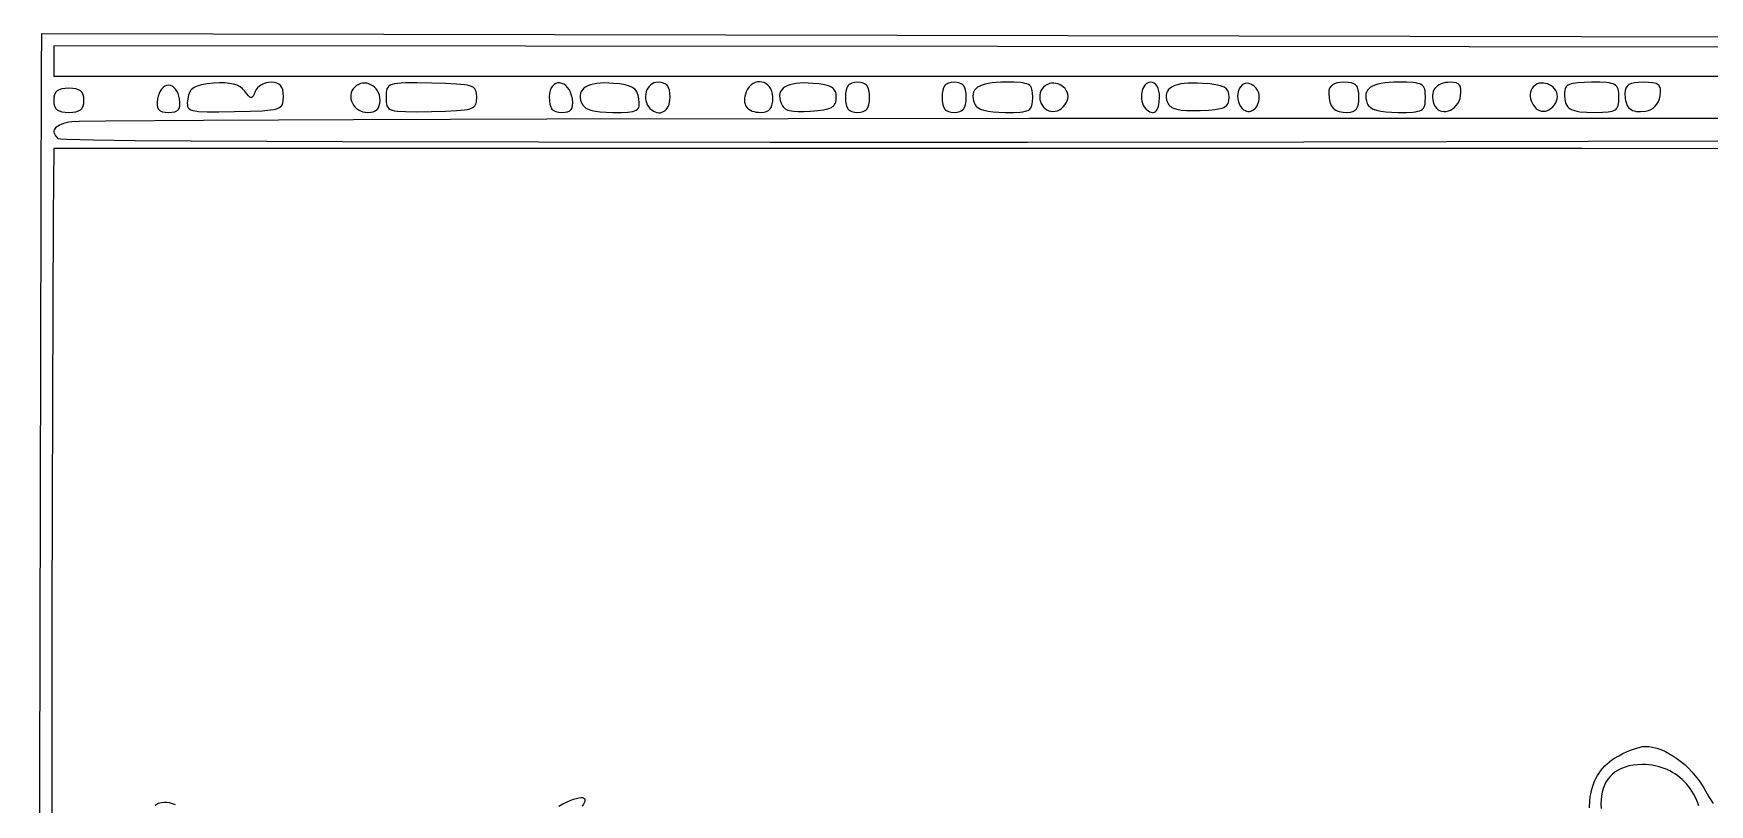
# Model space of a CAD drawing. Header units: millimetres. Extents: x -4.58 to 1.11, y 0.34 to 8.32.
# Drawn here: x -4.582 to -1.5, y 6.904 to 8.323 of the extents above; entities that cross this region are included whole.
import ezdxf

# ---------------------------------------------------------------- set-up
doc = ezdxf.new("R2010")
doc.units = ezdxf.units.MM

msp = doc.modelspace()

# ---------------------------------------------------------------- linework, layer by layer
at = {"flags": 128}
for points in [[(-4.581667, 1.453139), (-4.574238, 5.087635), (-4.569544, 7.208322), (-4.566944, 8.258736), (-4.566667, 8.323028), (-1.736111, 8.317444), (0.26479, 8.31338), (1.100639, 8.311472), (1.101006, 8.311191), (1.101364, 8.310339), (1.102049, 8.3066), (1.102698, 8.299617), (1.103312, 8.288752), (1.104442, 8.252815), (1.105453, 8.193675), (1.106362, 8.106221), (1.107184, 7.985338), (1.108623, 7.622835), (1.109893, 7.065263), (1.111113, 6.271716), (1.113889, 3.813083)], [(-0.91418, 8.297656), (-1.941667, 8.298639), (-4.544444, 8.300083), (-4.544444, 8.272278), (-4.544444, 8.244472), (-1.727778, 8.2445), (-0.816213, 8.244574)], [(-4.122222, 8.207236), (-4.122524, 8.213761), (-4.12346, 8.219253), (-4.125071, 8.223764), (-4.127403, 8.227342), (-4.130497, 8.230038), (-4.134398, 8.231902), (-4.139148, 8.232984), (-4.144792, 8.233333), (-4.149459, 8.232986), (-4.154071, 8.231992), (-4.158506, 8.230419), (-4.162648, 8.228339), (-4.166375, 8.22582), (-4.169571, 8.222933), (-4.172115, 8.219747), (-4.173889, 8.216333), (-4.175914, 8.211398), (-4.177757, 8.207889), (-4.179567, 8.205813), (-4.180508, 8.205314), (-4.181497, 8.205175), (-4.182553, 8.205399), (-4.183695, 8.205984), (-4.186315, 8.208245), (-4.189505, 8.211966), (-4.193417, 8.217153), (-4.197216, 8.221431), (-4.201843, 8.224963), (-4.207359, 8.227764), (-4.213826, 8.229851), (-4.221307, 8.231238), (-4.229862, 8.231942), (-4.239554, 8.231978), (-4.250444, 8.231361), (-4.262661, 8.230127), (-4.27259, 8.228522), (-4.280479, 8.226397), (-4.283736, 8.225094), (-4.286576, 8.223604), (-4.28903, 8.22191), (-4.291129, 8.219993), (-4.292904, 8.217835), (-4.294386, 8.215416), (-4.295605, 8.212718), (-4.296593, 8.209722), (-4.298, 8.202764), (-4.298859, 8.19472), (-4.298792, 8.19145), (-4.29824, 8.18864), (-4.297089, 8.186258), (-4.295222, 8.184275), (-4.292525, 8.182657), (-4.288882, 8.181375), (-4.284179, 8.180397), (-4.2783, 8.179692), (-4.262555, 8.178975), (-4.240725, 8.178976), (-4.211889, 8.179444), (-4.183285, 8.18008), (-4.161509, 8.180951), (-4.145633, 8.182344), (-4.139617, 8.183327), (-4.134727, 8.184549), (-4.130848, 8.186045), (-4.127863, 8.187852), (-4.125655, 8.190006), (-4.12411, 8.192542), (-4.12311, 8.195497), (-4.122539, 8.198907), (-4.122222, 8.207236)], [(-3.944444, 8.200347), (-3.944779, 8.205127), (-3.945741, 8.209616), (-3.94727, 8.213784), (-3.949306, 8.217599), (-3.951788, 8.22103), (-3.954654, 8.224045), (-3.957845, 8.226613), (-3.961299, 8.228703), (-3.964955, 8.230284), (-3.968753, 8.231323), (-3.972631, 8.23179), (-3.97653, 8.231654), (-3.980389, 8.230882), (-3.984145, 8.229445), (-3.98774, 8.227309), (-3.991111, 8.224444), (-3.993976, 8.221071), (-3.996111, 8.217475), (-3.997549, 8.213717), (-3.998321, 8.209858), (-3.998457, 8.205959), (-3.99799, 8.20208), (-3.99695, 8.198282), (-3.99537, 8.194627), (-3.99328, 8.191174), (-3.990711, 8.187984), (-3.987696, 8.185119), (-3.984265, 8.182638), (-3.98045, 8.180603), (-3.976283, 8.179074), (-3.971793, 8.178112), (-3.967014, 8.177778), (-3.961658, 8.178121), (-3.957042, 8.179156), (-3.953159, 8.180891), (-3.95, 8.183333), (-3.947557, 8.186492), (-3.945822, 8.190375), (-3.944788, 8.194991), (-3.944444, 8.200347)], [(-3.766667, 8.205556), (-3.767051, 8.213159), (-3.767679, 8.216295), (-3.768729, 8.219028), (-3.770298, 8.221389), (-3.772486, 8.223408), (-3.77539, 8.225116), (-3.779109, 8.226543), (-3.783742, 8.227721), (-3.789386, 8.22868), (-3.804102, 8.230061), (-3.824045, 8.230934), (-3.85, 8.231542), (-3.877048, 8.231977), (-3.897503, 8.231934), (-3.905546, 8.231644), (-3.912286, 8.231127), (-3.917838, 8.230347), (-3.922318, 8.229267), (-3.925839, 8.227853), (-3.928518, 8.226068), (-3.930468, 8.223876), (-3.931807, 8.221241), (-3.932647, 8.218127), (-3.933105, 8.214499), (-3.933333, 8.205556), (-3.933105, 8.196611), (-3.932647, 8.192983), (-3.931807, 8.189868), (-3.930468, 8.187233), (-3.928518, 8.18504), (-3.925839, 8.183254), (-3.922318, 8.181839), (-3.917838, 8.180759), (-3.912286, 8.179978), (-3.897503, 8.179171), (-3.877048, 8.17913), (-3.85, 8.179569), (-3.824045, 8.180173), (-3.804102, 8.181042), (-3.789386, 8.182422), (-3.783742, 8.18338), (-3.779109, 8.184557), (-3.77539, 8.185985), (-3.772486, 8.187693), (-3.770298, 8.189713), (-3.768729, 8.192075), (-3.767679, 8.19481), (-3.767051, 8.197948), (-3.766667, 8.205556)], [(-3.590889, 8.202653), (-3.592235, 8.209181), (-3.594228, 8.214911), (-3.596766, 8.219834), (-3.599747, 8.223941), (-3.603072, 8.227223), (-3.606638, 8.229672), (-3.610344, 8.231278), (-3.61409, 8.232033), (-3.617774, 8.231928), (-3.621295, 8.230953), (-3.624552, 8.229101), (-3.627444, 8.226362), (-3.629869, 8.222727), (-3.631726, 8.218188), (-3.632915, 8.212736), (-3.633333, 8.206361), (-3.633055, 8.19896), (-3.632173, 8.192825), (-3.630619, 8.187869), (-3.629568, 8.185807), (-3.628323, 8.184007), (-3.626875, 8.182459), (-3.625216, 8.181153), (-3.621228, 8.17922), (-3.61629, 8.178124), (-3.610333, 8.177778), (-3.604375, 8.178072), (-3.599551, 8.179008), (-3.595798, 8.180668), (-3.594304, 8.181794), (-3.593054, 8.183132), (-3.59204, 8.184691), (-3.591254, 8.186481), (-3.590335, 8.190797), (-3.590235, 8.196161), (-3.590889, 8.202653)], [(-3.468667, 8.202778), (-3.470068, 8.209704), (-3.471052, 8.21269), (-3.472263, 8.215382), (-3.473732, 8.217797), (-3.475489, 8.219955), (-3.477562, 8.221872), (-3.479981, 8.223568), (-3.482776, 8.225059), (-3.485976, 8.226365), (-3.493712, 8.228491), (-3.503423, 8.230089), (-3.515347, 8.231306), (-3.523945, 8.231835), (-3.531925, 8.231969), (-3.539278, 8.231712), (-3.545997, 8.231069), (-3.552072, 8.230046), (-3.557496, 8.228649), (-3.56226, 8.226881), (-3.566356, 8.224748), (-3.569774, 8.222256), (-3.572508, 8.21941), (-3.574547, 8.216214), (-3.575884, 8.212675), (-3.576511, 8.208796), (-3.576418, 8.204584), (-3.575598, 8.200044), (-3.574042, 8.195181), (-3.573012, 8.192955), (-3.571685, 8.190896), (-3.570053, 8.189), (-3.568103, 8.187264), (-3.565827, 8.185685), (-3.563213, 8.18426), (-3.556931, 8.181859), (-3.549175, 8.180036), (-3.539862, 8.178765), (-3.52891, 8.17802), (-3.516236, 8.177778), (-3.500665, 8.177916), (-3.488667, 8.178475), (-3.47983, 8.179671), (-3.476468, 8.180576), (-3.473743, 8.18172), (-3.471602, 8.183133), (-3.469995, 8.18484), (-3.468869, 8.186868), (-3.468174, 8.189245), (-3.467857, 8.191997), (-3.467868, 8.195152), (-3.468667, 8.202778)], [(-3.411111, 8.205556), (-3.411398, 8.212595), (-3.412292, 8.218486), (-3.413847, 8.223292), (-3.416113, 8.22708), (-3.417529, 8.228612), (-3.419143, 8.229913), (-3.422988, 8.231856), (-3.427701, 8.232975), (-3.433333, 8.233333), (-3.437255, 8.232975), (-3.440874, 8.231944), (-3.444172, 8.230311), (-3.447125, 8.228141), (-3.449715, 8.225505), (-3.451919, 8.22247), (-3.453716, 8.219104), (-3.455087, 8.215476), (-3.456009, 8.211653), (-3.456462, 8.207704), (-3.456425, 8.203697), (-3.455876, 8.199701), (-3.454796, 8.195782), (-3.453162, 8.192011), (-3.450955, 8.188454), (-3.448153, 8.185181), (-3.444956, 8.182343), (-3.441716, 8.180142), (-3.438468, 8.178559), (-3.435246, 8.177573), (-3.432084, 8.177167), (-3.429017, 8.177322), (-3.426079, 8.178018), (-3.423304, 8.179238), (-3.420727, 8.180961), (-3.418382, 8.18317), (-3.416303, 8.185845), (-3.414526, 8.188968), (-3.413083, 8.192519), (-3.412011, 8.19648), (-3.411342, 8.200832), (-3.411111, 8.205556)], [(-3.222222, 8.205556), (-3.222646, 8.211271), (-3.223854, 8.216398), (-3.225754, 8.220918), (-3.228253, 8.224811), (-3.231258, 8.228059), (-3.234675, 8.230642), (-3.238412, 8.232541), (-3.242375, 8.233736), (-3.246472, 8.234209), (-3.250609, 8.23394), (-3.254694, 8.232909), (-3.258632, 8.231099), (-3.262332, 8.228488), (-3.265701, 8.225059), (-3.268644, 8.220791), (-3.271069, 8.215667), (-3.27255, 8.211332), (-3.273583, 8.207228), (-3.274174, 8.203361), (-3.274327, 8.199739), (-3.274047, 8.196367), (-3.273339, 8.193254), (-3.272209, 8.190404), (-3.27066, 8.187826), (-3.268697, 8.185526), (-3.266326, 8.183511), (-3.263552, 8.181787), (-3.260378, 8.180362), (-3.25681, 8.179242), (-3.252854, 8.178433), (-3.248512, 8.177943), (-3.243792, 8.177778), (-3.238387, 8.178147), (-3.233841, 8.179292), (-3.230113, 8.181268), (-3.227158, 8.18413), (-3.224934, 8.187935), (-3.223399, 8.192737), (-3.222509, 8.198592), (-3.222222, 8.205556)], [(-3.105556, 8.205556), (-3.105992, 8.211654), (-3.106575, 8.214296), (-3.107436, 8.216686), (-3.1086, 8.218841), (-3.110093, 8.220775), (-3.111939, 8.222502), (-3.114165, 8.22404), (-3.116795, 8.225402), (-3.119856, 8.226604), (-3.12737, 8.228589), (-3.13691, 8.230115), (-3.148681, 8.231306), (-3.157338, 8.231841), (-3.165361, 8.231978), (-3.172744, 8.231721), (-3.179479, 8.231073), (-3.185558, 8.23004), (-3.190975, 8.228626), (-3.195723, 8.226836), (-3.199793, 8.224674), (-3.20318, 8.222144), (-3.205875, 8.219253), (-3.207872, 8.216003), (-3.209163, 8.212399), (-3.209741, 8.208447), (-3.209599, 8.20415), (-3.208729, 8.199514), (-3.207125, 8.194542), (-3.204759, 8.189907), (-3.203236, 8.187927), (-3.201459, 8.186163), (-3.199407, 8.18461), (-3.197061, 8.183263), (-3.194399, 8.182117), (-3.191401, 8.181165), (-3.184316, 8.179824), (-3.175643, 8.179196), (-3.165217, 8.179237), (-3.152875, 8.179903), (-3.139708, 8.181064), (-3.129122, 8.182534), (-3.120862, 8.184451), (-3.117525, 8.185621), (-3.114674, 8.186953), (-3.112277, 8.188466), (-3.110303, 8.190177), (-3.10872, 8.192103), (-3.107496, 8.19426), (-3.106599, 8.196667), (-3.105998, 8.199341), (-3.105556, 8.205556)], [(-3.044444, 8.205556), (-3.044731, 8.212595), (-3.045626, 8.218486), (-3.04718, 8.223292), (-3.049446, 8.22708), (-3.050862, 8.228612), (-3.052476, 8.229913), (-3.056321, 8.231856), (-3.061034, 8.232975), (-3.066667, 8.233333), (-3.072299, 8.232975), (-3.077012, 8.231856), (-3.080857, 8.229913), (-3.082471, 8.228612), (-3.083887, 8.22708), (-3.086153, 8.223292), (-3.087708, 8.218486), (-3.088602, 8.212595), (-3.088889, 8.205556), (-3.088602, 8.198512), (-3.087708, 8.19262), (-3.086153, 8.187813), (-3.083887, 8.184026), (-3.082471, 8.182495), (-3.080857, 8.181195), (-3.077012, 8.179253), (-3.072299, 8.178136), (-3.066667, 8.177778), (-3.061034, 8.178136), (-3.056321, 8.179253), (-3.052476, 8.181195), (-3.050862, 8.182495), (-3.049446, 8.184026), (-3.04718, 8.187813), (-3.045626, 8.19262), (-3.044731, 8.198512), (-3.044444, 8.205556)], [(-2.866667, 8.205556), (-2.866953, 8.212595), (-2.867848, 8.218486), (-2.869402, 8.223292), (-2.871668, 8.22708), (-2.873085, 8.228612), (-2.874698, 8.229913), (-2.878544, 8.231856), (-2.883257, 8.232975), (-2.888889, 8.233333), (-2.894521, 8.232975), (-2.899234, 8.231856), (-2.90308, 8.229913), (-2.904693, 8.228612), (-2.906109, 8.22708), (-2.908376, 8.223292), (-2.90993, 8.218486), (-2.910824, 8.212595), (-2.911111, 8.205556), (-2.910824, 8.198512), (-2.90993, 8.19262), (-2.908376, 8.187813), (-2.906109, 8.184026), (-2.904693, 8.182495), (-2.90308, 8.181195), (-2.899234, 8.179253), (-2.894521, 8.178136), (-2.888889, 8.177778), (-2.883257, 8.178136), (-2.878544, 8.179253), (-2.874698, 8.181195), (-2.873085, 8.182495), (-2.871668, 8.184026), (-2.869402, 8.187813), (-2.867848, 8.19262), (-2.866953, 8.198512), (-2.866667, 8.205556)], [(-2.744444, 8.205556), (-2.744709, 8.214058), (-2.745122, 8.217573), (-2.745794, 8.220636), (-2.746778, 8.223279), (-2.748131, 8.225532), (-2.749905, 8.227426), (-2.752155, 8.228991), (-2.754934, 8.230258), (-2.758299, 8.231257), (-2.762302, 8.232018), (-2.766997, 8.232573), (-2.778684, 8.233184), (-2.793792, 8.233333), (-2.80298, 8.233195), (-2.811379, 8.232777), (-2.818998, 8.232071), (-2.825847, 8.231073), (-2.831935, 8.229775), (-2.83727, 8.22817), (-2.841864, 8.226254), (-2.845724, 8.224019), (-2.84886, 8.221459), (-2.851282, 8.218568), (-2.852999, 8.215338), (-2.85402, 8.211765), (-2.854355, 8.207841), (-2.854012, 8.20356), (-2.853002, 8.198916), (-2.851333, 8.193903), (-2.850385, 8.191939), (-2.849096, 8.190104), (-2.847467, 8.188397), (-2.845495, 8.186819), (-2.840521, 8.184046), (-2.834167, 8.181783), (-2.826424, 8.180027), (-2.817286, 8.178776), (-2.806745, 8.178027), (-2.794792, 8.177778), (-2.779338, 8.177923), (-2.767396, 8.178524), (-2.762602, 8.179073), (-2.758518, 8.179829), (-2.755089, 8.180822), (-2.752259, 8.182083), (-2.74997, 8.183644), (-2.748169, 8.185536), (-2.746798, 8.187789), (-2.745801, 8.190434), (-2.745124, 8.193502), (-2.744709, 8.197025), (-2.744444, 8.205556)], [(-2.679861, 8.202931), (-2.679448, 8.207141), (-2.679814, 8.21114), (-2.680885, 8.214891), (-2.682583, 8.218357), (-2.684834, 8.221501), (-2.687563, 8.224287), (-2.690692, 8.226679), (-2.694148, 8.228641), (-2.697853, 8.230135), (-2.701733, 8.231125), (-2.705712, 8.231575), (-2.709715, 8.231448), (-2.713665, 8.230708), (-2.717487, 8.229319), (-2.721105, 8.227243), (-2.724444, 8.224444), (-2.727245, 8.221105), (-2.729323, 8.217486), (-2.730715, 8.213663), (-2.731456, 8.209713), (-2.731584, 8.205709), (-2.731135, 8.20173), (-2.730146, 8.197849), (-2.728653, 8.194142), (-2.726692, 8.190686), (-2.7243, 8.187556), (-2.721514, 8.184828), (-2.71837, 8.182577), (-2.714905, 8.180879), (-2.711154, 8.17981), (-2.707155, 8.179446), (-2.702944, 8.179861), (-2.698978, 8.181002), (-2.695133, 8.182831), (-2.691501, 8.185252), (-2.688179, 8.188172), (-2.685259, 8.191494), (-2.682837, 8.195125), (-2.681006, 8.198969), (-2.679861, 8.202931)], [(-2.511111, 8.205556), (-2.511402, 8.21171), (-2.512256, 8.217185), (-2.513649, 8.221937), (-2.515554, 8.225924), (-2.517945, 8.2291), (-2.520797, 8.231423), (-2.524083, 8.232848), (-2.527778, 8.233333), (-2.530782, 8.232946), (-2.533534, 8.231837), (-2.536019, 8.230087), (-2.538221, 8.227774), (-2.540126, 8.224979), (-2.541717, 8.221782), (-2.54298, 8.218261), (-2.543899, 8.214497), (-2.544459, 8.210569), (-2.544645, 8.206557), (-2.544441, 8.20254), (-2.543832, 8.198599), (-2.542803, 8.194813), (-2.541339, 8.191261), (-2.539423, 8.188024), (-2.537042, 8.185181), (-2.53426, 8.182623), (-2.531589, 8.180611), (-2.529037, 8.179137), (-2.526615, 8.178194), (-2.524332, 8.177775), (-2.522196, 8.177871), (-2.520219, 8.178476), (-2.51841, 8.179582), (-2.516777, 8.181181), (-2.515331, 8.183265), (-2.514082, 8.185828), (-2.513038, 8.188862), (-2.512209, 8.192359), (-2.511606, 8.196312), (-2.511111, 8.205556)], [(-2.383333, 8.205556), (-2.38378, 8.211798), (-2.384389, 8.214479), (-2.3853, 8.216891), (-2.386547, 8.219051), (-2.388163, 8.220976), (-2.390182, 8.222685), (-2.392639, 8.224196), (-2.395566, 8.225526), (-2.398998, 8.226693), (-2.407509, 8.228608), (-2.418443, 8.230085), (-2.432069, 8.231264), (-2.441519, 8.231779), (-2.450267, 8.23192), (-2.458308, 8.231689), (-2.465638, 8.231089), (-2.472253, 8.230123), (-2.478148, 8.228791), (-2.483319, 8.227098), (-2.487762, 8.225045), (-2.491473, 8.222635), (-2.494446, 8.219871), (-2.496678, 8.216754), (-2.498165, 8.213287), (-2.498902, 8.209473), (-2.498884, 8.205315), (-2.498108, 8.200813), (-2.496569, 8.195972), (-2.495561, 8.193812), (-2.494257, 8.191835), (-2.492641, 8.190036), (-2.490699, 8.188413), (-2.488418, 8.186963), (-2.485783, 8.18568), (-2.479391, 8.183606), (-2.471408, 8.182163), (-2.46172, 8.181322), (-2.45021, 8.181055), (-2.436764, 8.181333), (-2.421444, 8.182086), (-2.409279, 8.183179), (-2.399924, 8.184765), (-2.396194, 8.185793), (-2.393038, 8.187002), (-2.390414, 8.188412), (-2.388279, 8.190044), (-2.386589, 8.191915), (-2.385303, 8.194046), (-2.384377, 8.196456), (-2.383769, 8.199165), (-2.383333, 8.205556)], [(-2.327778, 8.206319), (-2.328175, 8.210646), (-2.329312, 8.214829), (-2.33111, 8.218767), (-2.33349, 8.222358), (-2.33637, 8.225499), (-2.339672, 8.228089), (-2.343316, 8.230026), (-2.347222, 8.231208), (-2.350757, 8.231491), (-2.354015, 8.230976), (-2.356974, 8.229743), (-2.359616, 8.227872), (-2.361918, 8.225445), (-2.363862, 8.222541), (-2.365425, 8.21924), (-2.366589, 8.215623), (-2.367331, 8.211771), (-2.367633, 8.207763), (-2.367472, 8.203679), (-2.36683, 8.199601), (-2.365684, 8.195608), (-2.364016, 8.191781), (-2.361804, 8.188199), (-2.359028, 8.184944), (-2.356514, 8.182779), (-2.353917, 8.181188), (-2.35127, 8.18015), (-2.348608, 8.17964), (-2.345964, 8.179635), (-2.343372, 8.180113), (-2.340867, 8.181051), (-2.338481, 8.182424), (-2.336249, 8.184209), (-2.334205, 8.186385), (-2.332382, 8.188927), (-2.330815, 8.191812), (-2.329537, 8.195017), (-2.328582, 8.198518), (-2.327985, 8.202294), (-2.327778, 8.206319)], [(-2.144444, 8.205556), (-2.144727, 8.213129), (-2.14566, 8.219271), (-2.146411, 8.221845), (-2.147374, 8.22411), (-2.148565, 8.226082), (-2.15, 8.227778), (-2.151695, 8.229213), (-2.153668, 8.230404), (-2.158507, 8.232118), (-2.164648, 8.233051), (-2.172222, 8.233333), (-2.179022, 8.233045), (-2.184801, 8.232163), (-2.189593, 8.230662), (-2.193434, 8.228516), (-2.19636, 8.225698), (-2.198406, 8.222183), (-2.199607, 8.217945), (-2.2, 8.212958), (-2.199544, 8.20405), (-2.19896, 8.200145), (-2.198124, 8.196592), (-2.197027, 8.193382), (-2.195658, 8.190505), (-2.194008, 8.18795), (-2.192066, 8.185707), (-2.189822, 8.183765), (-2.187267, 8.182116), (-2.184389, 8.180748), (-2.18118, 8.179652), (-2.177628, 8.178817), (-2.173724, 8.178233), (-2.164819, 8.177778), (-2.159829, 8.17817), (-2.155589, 8.17937), (-2.152074, 8.181414), (-2.149257, 8.184339), (-2.147112, 8.188179), (-2.145612, 8.192971), (-2.144732, 8.198751), (-2.144444, 8.205556)], [(-2.022222, 8.205556), (-2.022487, 8.214058), (-2.0229, 8.217573), (-2.023571, 8.220636), (-2.024556, 8.223279), (-2.025909, 8.225532), (-2.027682, 8.227426), (-2.029932, 8.228991), (-2.032712, 8.230258), (-2.036077, 8.231257), (-2.040079, 8.232018), (-2.044775, 8.232573), (-2.056461, 8.233184), (-2.071569, 8.233333), (-2.080758, 8.233195), (-2.089157, 8.232777), (-2.096776, 8.232071), (-2.103625, 8.231073), (-2.109712, 8.229775), (-2.115048, 8.22817), (-2.119642, 8.226254), (-2.123502, 8.224019), (-2.126638, 8.221459), (-2.12906, 8.218568), (-2.130777, 8.215338), (-2.131798, 8.211765), (-2.132133, 8.207841), (-2.13179, 8.20356), (-2.13078, 8.198916), (-2.129111, 8.193903), (-2.128163, 8.191939), (-2.126874, 8.190104), (-2.125244, 8.188397), (-2.123273, 8.186819), (-2.118299, 8.184046), (-2.111944, 8.181783), (-2.104202, 8.180027), (-2.095064, 8.178776), (-2.084523, 8.178027), (-2.072569, 8.177778), (-2.057115, 8.177923), (-2.045173, 8.178524), (-2.04038, 8.179073), (-2.036296, 8.179829), (-2.032867, 8.180822), (-2.030036, 8.182083), (-2.027748, 8.183644), (-2.025947, 8.185536), (-2.024576, 8.187789), (-2.023579, 8.190434), (-2.022902, 8.193502), (-2.022487, 8.197025), (-2.022222, 8.205556)], [(-1.957556, 8.208444), (-1.956909, 8.214881), (-1.957007, 8.22022), (-1.957906, 8.224535), (-1.958672, 8.226331), (-1.95966, 8.227899), (-1.960875, 8.229248), (-1.962325, 8.230388), (-1.965958, 8.232073), (-1.970613, 8.233031), (-1.976347, 8.233333), (-1.981169, 8.233139), (-1.985651, 8.232565), (-1.989784, 8.231627), (-1.993556, 8.230339), (-1.996955, 8.228717), (-1.999971, 8.226776), (-2.002592, 8.22453), (-2.004807, 8.221995), (-2.006605, 8.219185), (-2.007975, 8.216115), (-2.008905, 8.212801), (-2.009384, 8.209257), (-2.009402, 8.205498), (-2.008946, 8.20154), (-2.008005, 8.197397), (-2.006569, 8.193083), (-2.004499, 8.188856), (-2.001906, 8.185442), (-1.998874, 8.182816), (-1.995487, 8.180952), (-1.991828, 8.179823), (-1.987981, 8.179404), (-1.98403, 8.179667), (-1.980057, 8.180587), (-1.976147, 8.182137), (-1.972384, 8.184292), (-1.96885, 8.187025), (-1.96563, 8.19031), (-1.962807, 8.19412), (-1.960464, 8.198431), (-1.958686, 8.203214), (-1.957556, 8.208444)], [(-1.779861, 8.202931), (-1.779468, 8.207019), (-1.779842, 8.210933), (-1.780909, 8.214636), (-1.782591, 8.218087), (-1.784814, 8.221247), (-1.787503, 8.224076), (-1.790581, 8.226536), (-1.793972, 8.228587), (-1.797602, 8.230189), (-1.801395, 8.231305), (-1.805275, 8.231893), (-1.809166, 8.231915), (-1.812993, 8.231332), (-1.81668, 8.230103), (-1.820152, 8.228191), (-1.823333, 8.225556), (-1.825881, 8.222437), (-1.827722, 8.218971), (-1.828896, 8.215239), (-1.829443, 8.211324), (-1.829403, 8.207309), (-1.828814, 8.203277), (-1.827717, 8.199308), (-1.826151, 8.195488), (-1.824156, 8.191897), (-1.821771, 8.188619), (-1.819037, 8.185736), (-1.815992, 8.183331), (-1.812676, 8.181486), (-1.809129, 8.180284), (-1.80539, 8.179807), (-1.8015, 8.180139), (-1.797827, 8.181224), (-1.794254, 8.183001), (-1.790868, 8.185375), (-1.787759, 8.188253), (-1.785015, 8.191542), (-1.782725, 8.195147), (-1.780977, 8.198974), (-1.779861, 8.202931)], [(-1.666667, 8.205556), (-1.666931, 8.214074), (-1.667345, 8.217593), (-1.66802, 8.22066), (-1.669012, 8.223304), (-1.670376, 8.225557), (-1.672168, 8.227449), (-1.674443, 8.229012), (-1.677256, 8.230276), (-1.680662, 8.231272), (-1.684717, 8.23203), (-1.689477, 8.232581), (-1.701331, 8.233186), (-1.716667, 8.233333), (-1.730611, 8.233144), (-1.741811, 8.232503), (-1.750541, 8.231299), (-1.754065, 8.230452), (-1.757073, 8.229422), (-1.7596, 8.228196), (-1.761679, 8.22676), (-1.763345, 8.2251), (-1.764632, 8.223202), (-1.765573, 8.221053), (-1.766203, 8.218639), (-1.766667, 8.212958), (-1.766548, 8.207729), (-1.766163, 8.203025), (-1.765469, 8.198819), (-1.764426, 8.195086), (-1.76299, 8.191801), (-1.76112, 8.188936), (-1.758773, 8.186467), (-1.755908, 8.184368), (-1.752482, 8.182612), (-1.748453, 8.181175), (-1.743779, 8.180029), (-1.738419, 8.17915), (-1.725468, 8.178086), (-1.709264, 8.177778), (-1.696515, 8.177954), (-1.686565, 8.17863), (-1.682533, 8.179224), (-1.679074, 8.180026), (-1.676146, 8.181064), (-1.673705, 8.182365), (-1.67171, 8.183956), (-1.670118, 8.185866), (-1.668887, 8.188121), (-1.667975, 8.19075), (-1.666937, 8.19724), (-1.666667, 8.205556)], [(-1.590889, 8.208333), (-1.590146, 8.215513), (-1.590312, 8.22121), (-1.590796, 8.223554), (-1.591582, 8.225588), (-1.592694, 8.227332), (-1.594156, 8.228807), (-1.595994, 8.230033), (-1.598232, 8.23103), (-1.604006, 8.232417), (-1.611678, 8.233131), (-1.621444, 8.233333), (-1.630279, 8.233087), (-1.637602, 8.232306), (-1.643517, 8.23093), (-1.648125, 8.228896), (-1.649972, 8.227613), (-1.65153, 8.226143), (-1.652814, 8.224478), (-1.653835, 8.222611), (-1.655143, 8.218236), (-1.655556, 8.212958), (-1.655024, 8.203557), (-1.654349, 8.199465), (-1.653391, 8.195769), (-1.652142, 8.192464), (-1.650596, 8.189543), (-1.648744, 8.187), (-1.64658, 8.184828), (-1.644096, 8.183022), (-1.641284, 8.181575), (-1.638138, 8.180481), (-1.634649, 8.179734), (-1.630811, 8.179326), (-1.626616, 8.179253), (-1.617125, 8.180083), (-1.612134, 8.181241), (-1.607522, 8.183195), (-1.603343, 8.185886), (-1.599653, 8.189255), (-1.596507, 8.193244), (-1.593961, 8.197792), (-1.59207, 8.202842), (-1.590889, 8.208333)], [(-4.488889, 8.2), (-4.489247, 8.205632), (-4.490364, 8.210345), (-4.492306, 8.214191), (-4.493606, 8.215804), (-4.495137, 8.21722), (-4.498924, 8.219487), (-4.503731, 8.221041), (-4.509623, 8.221936), (-4.516667, 8.222222), (-4.52371, 8.221936), (-4.529603, 8.221041), (-4.53441, 8.219487), (-4.538196, 8.21722), (-4.539727, 8.215804), (-4.541028, 8.214191), (-4.542969, 8.210345), (-4.544087, 8.205632), (-4.544444, 8.2), (-4.544087, 8.194364), (-4.542969, 8.189649), (-4.541028, 8.185803), (-4.539727, 8.18419), (-4.538196, 8.182774), (-4.53441, 8.18051), (-4.529603, 8.178957), (-4.52371, 8.178064), (-4.516667, 8.177778), (-4.509623, 8.178064), (-4.503731, 8.178957), (-4.498924, 8.18051), (-4.495137, 8.182774), (-4.493606, 8.18419), (-4.492306, 8.185803), (-4.490364, 8.189649), (-4.489247, 8.194364), (-4.488889, 8.2)], [(-4.313111, 8.202778), (-4.314166, 8.2078), (-4.315808, 8.212485), (-4.317953, 8.21673), (-4.320519, 8.220434), (-4.323423, 8.223493), (-4.326582, 8.225805), (-4.329913, 8.227268), (-4.333333, 8.227778), (-4.336754, 8.227268), (-4.340085, 8.225805), (-4.343244, 8.223493), (-4.346148, 8.220434), (-4.348714, 8.21673), (-4.350859, 8.212485), (-4.3525, 8.2078), (-4.353556, 8.202778), (-4.354218, 8.196177), (-4.354117, 8.19075), (-4.353176, 8.186408), (-4.352369, 8.184615), (-4.351325, 8.183059), (-4.350034, 8.181729), (-4.348488, 8.180612), (-4.344593, 8.178977), (-4.339566, 8.178062), (-4.333333, 8.177778), (-4.327101, 8.178062), (-4.322074, 8.178977), (-4.318179, 8.180612), (-4.316633, 8.181729), (-4.315342, 8.183059), (-4.314298, 8.184615), (-4.31349, 8.186408), (-4.31255, 8.19075), (-4.312448, 8.196177), (-4.313111, 8.202778)], [(-0.719403, 8.166337), (-1.735122, 8.166811), (-2.750402, 8.166422), (-3.637583, 8.165165), (-3.993244, 8.164209), (-4.269007, 8.163035), (-4.448916, 8.161641), (-4.497939, 8.160862), (-4.511345, 8.160452), (-4.517014, 8.160028), (-4.526341, 8.157307), (-4.533696, 8.15431), (-4.536636, 8.152703), (-4.539088, 8.151021), (-4.541052, 8.149261), (-4.54253, 8.147422), (-4.543522, 8.145501), (-4.544032, 8.143497), (-4.544059, 8.141407), (-4.543606, 8.139229), (-4.542673, 8.136961), (-4.541263, 8.134601), (-4.537014, 8.129597), (-4.532319, 8.128972), (-4.51969, 8.128382), (-4.471658, 8.127306), (-4.394966, 8.126364), (-4.291664, 8.125552), (-4.013425, 8.124305), (-3.653332, 8.123534), (-3.227778, 8.123208), (-2.753154, 8.123296), (-2.245853, 8.123768), (-1.722267, 8.124592), (-1.198789, 8.125738)], [(-1.09392, 8.110932), (-1.733986, 8.111111), (-4.544444, 8.111111), (-4.545264, 7.986111), (-4.54688, 7.647159), (-4.547819, 7.255537), (-4.548125, 6.841409)], [(-1.720744, 6.898004), (-1.719991, 6.911399), (-1.7192, 6.917822), (-1.718132, 6.924056), (-1.716789, 6.930097), (-1.71517, 6.935942), (-1.713276, 6.941587), (-1.711107, 6.947028), (-1.708664, 6.952261), (-1.705948, 6.957283), (-1.702958, 6.962089), (-1.699694, 6.966676), (-1.696159, 6.971039), (-1.69235, 6.975176), (-1.68827, 6.979081), (-1.683919, 6.982752), (-1.679296, 6.986185), (-1.674403, 6.989375), (-1.666858, 6.993723), (-1.659031, 6.997782), (-1.651151, 7.001463), (-1.643443, 7.004675), (-1.636135, 7.007331), (-1.629456, 7.009342), (-1.623631, 7.010617), (-1.618889, 7.011069), (-1.61176, 7.010699), (-1.604465, 7.009584), (-1.597049, 7.007756), (-1.589556, 7.005245), (-1.582031, 7.002085), (-1.574518, 6.998305), (-1.567062, 6.993939), (-1.559707, 6.989017), (-1.552497, 6.983572), (-1.545478, 6.977634), (-1.538693, 6.971236), (-1.532188, 6.964409), (-1.526006, 6.957185), (-1.520192, 6.949595), (-1.514791, 6.941671), (-1.509847, 6.933444), (-1.500902, 6.918126), (-1.49314, 6.906244)], [(-1.519361, 6.901905), (-1.523843, 6.913157), (-1.529218, 6.923657), (-1.535447, 6.93336), (-1.542493, 6.942224), (-1.550317, 6.950206), (-1.558883, 6.957263), (-1.563431, 6.960432), (-1.568151, 6.963353), (-1.573036, 6.966021), (-1.578084, 6.968431), (-1.583288, 6.970578), (-1.588644, 6.972456), (-1.594147, 6.97406), (-1.599793, 6.975384), (-1.605577, 6.976423), (-1.611494, 6.977172), (-1.617539, 6.977625), (-1.623708, 6.977778), (-1.632373, 6.977483), (-1.640519, 6.97661), (-1.648144, 6.975175), (-1.655247, 6.973193), (-1.661827, 6.970681), (-1.667883, 6.967655), (-1.673414, 6.96413), (-1.67842, 6.960124), (-1.682898, 6.955651), (-1.686849, 6.950729), (-1.69027, 6.945372), (-1.693161, 6.939597), (-1.69552, 6.933421), (-1.697348, 6.926859), (-1.698642, 6.919926), (-1.699401, 6.912641), (-1.699625, 6.905017), (-1.699312, 6.897072)], [(-4.357867, 6.903088), (-4.356241, 6.904278), (-4.351833, 6.906389), (-4.347147, 6.907799), (-4.342282, 6.908499), (-4.337234, 6.908486), (-4.331994, 6.907757), (-4.326559, 6.906306), (-4.320922, 6.904131)], [(-3.615758, 6.90128), (-3.608292, 6.905292), (-3.594608, 6.91157), (-3.588773, 6.913814), (-3.583627, 6.91547), (-3.579182, 6.916544), (-3.575451, 6.917042), (-3.572447, 6.91697), (-3.570182, 6.916335), (-3.568671, 6.915143), (-3.567925, 6.9134), (-3.567958, 6.911112), (-3.568782, 6.908286), (-3.57041, 6.904928), (-3.572856, 6.901043)]]:
    msp.add_lwpolyline(points, dxfattribs=at)

doc.saveas('drawing.dxf')
